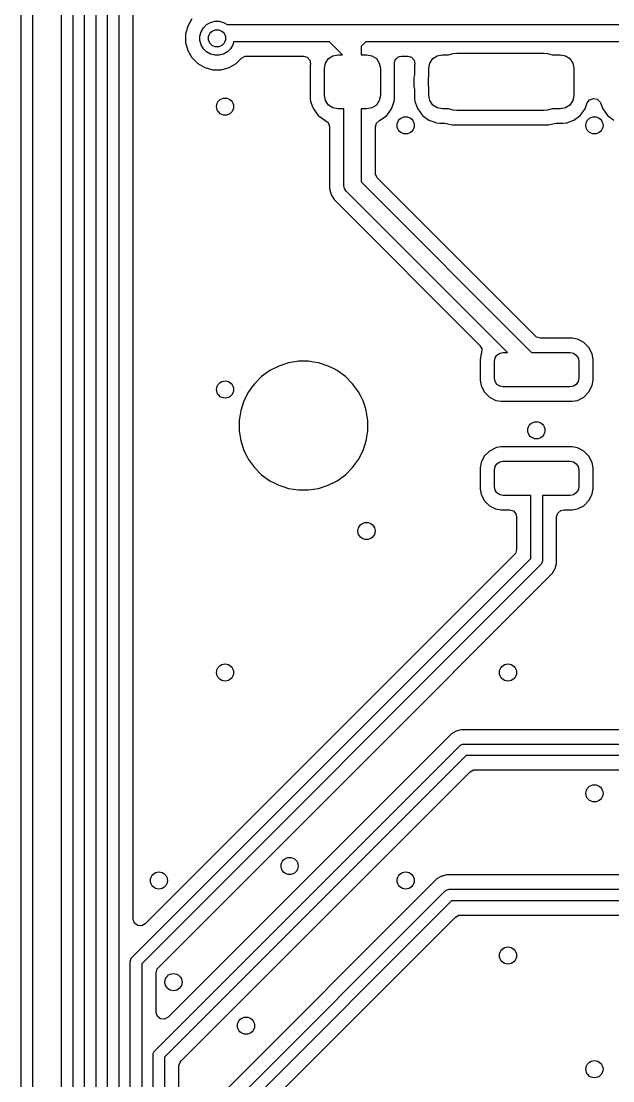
# Model space of a CAD drawing. Extents: x 117 to 217, y -143 to -43.
# Drawn here: x 133.73 to 144.09, y -85.29 to -66.76 of the extents above; entities that cross this region are included whole.
import ezdxf

# ---------------------------------------------------------------- set-up
doc = ezdxf.new("R2010")
doc.units = 0
doc.layers.add('BLACK', color=7, linetype='CONTINUOUS')

msp = doc.modelspace()

# ---------------------------------------------------------------- linework, layer by layer
at = {"layer": 'BLACK', "linetype": 'CONTINUOUS'}
for p, q in [((133.734, -101.836578), (133.734, -64.286)), ((133.934, -64.327422), (133.934, -101.878)), ((134.44, -101.892578), (134.44, -65.7478)), ((134.64, -65.789222), (134.64, -101.934)), ((134.841, -102.253578), (134.841, -65.9139)), ((135.041, -65.955322), (135.041, -102.295)), ((135.242, -102.614578), (135.242, -66.08)), ((135.442, -66.121422), (135.442, -102.656)), ((135.6925, -66.983525), (135.6925, -66.276544)), ((136.719488, -66.717988), (136.647017, -66.843511)), ((136.647016, -66.843515), (136.6095, -66.983525)), ((136.647017, -66.843511), (136.647016, -66.843515)), ((136.882836, -66.941195), (136.921994, -66.873372)), ((136.921994, -66.873372), (136.977372, -66.817994)), ((136.977372, -66.817994), (137.045195, -66.778836)), ((137.045195, -66.778836), (137.120842, -66.758567)), ((137.120842, -66.758567), (137.199158, -66.758567)), ((137.199158, -66.758567), (137.274805, -66.778836)), ((137.274805, -66.778836), (137.340906, -66.817)), ((137.340906, -66.817), (139.192, -66.817)), ((139.192, -66.817), (139.7, -66.817)), ((139.7, -66.817), (158.242, -66.817)), ((135.6925, -73.743421), (135.6925, -66.983525)), ((136.6095, -66.983525), (136.6095, -67.128475)), ((136.862567, -67.016842), (136.882836, -66.941195)), ((136.862567, -67.095158), (136.862567, -67.016842)), ((136.882836, -67.170805), (136.862567, -67.095158)), ((136.6095, -67.128475), (136.637209, -67.231884)), ((136.637209, -67.231884), (136.647017, -67.268488)), ((136.647017, -67.268488), (136.719488, -67.394011)), ((136.921994, -67.238628), (136.882836, -67.170805)), ((136.977372, -67.294006), (136.921994, -67.238628)), ((137.398006, -67.238628), (137.342628, -67.294006)), ((137.437164, -67.170805), (137.398006, -67.238628)), ((137.451581, -67.117), (137.437164, -67.170805)), ((139.129868, -67.117), (137.451581, -67.117)), ((139.355868, -67.343), (139.129868, -67.117)), ((139.762132, -67.117), (139.68055, -67.198582)), ((139.68055, -67.198582), (139.68055, -67.30555)), ((158.179868, -67.117), (139.762132, -67.117)), ((136.719488, -67.394011), (136.71949, -67.394013)), ((136.71949, -67.394013), (136.719491, -67.394015)), ((136.719491, -67.394015), (136.821985, -67.496509)), ((137.045195, -67.333164), (136.977372, -67.294006)), ((137.120842, -67.353433), (137.045195, -67.333164)), ((137.199158, -67.353433), (137.120842, -67.353433)), ((137.274805, -67.333164), (137.199158, -67.353433)), ((137.342628, -67.294006), (137.274805, -67.333164)), ((137.498015, -67.496509), (137.590705, -67.403819)), ((137.590705, -67.403819), (137.652028, -67.370334)), ((137.652028, -67.370334), (137.678386, -67.3675)), ((137.678386, -67.3675), (138.672386, -67.3675)), ((138.672386, -67.3675), (138.739425, -67.387185)), ((138.739425, -67.387185), (138.78518, -67.439989)), ((138.78518, -67.439989), (138.795675, -67.504757)), ((139.061129, -67.489613), (139.112612, -67.412562)), ((139.112612, -67.412562), (139.189663, -67.361079)), ((139.189663, -67.361079), (139.28055, -67.343)), ((139.28055, -67.343), (139.355868, -67.343)), ((139.68055, -67.30555), (139.68055, -67.343)), ((139.68055, -67.343), (139.78055, -67.343)), ((139.78055, -67.343), (139.871437, -67.361079)), ((139.871437, -67.361079), (139.948488, -67.412562)), ((139.948488, -67.412562), (139.999971, -67.489613)), ((140.265976, -67.473853), (140.27428, -67.455669)), ((140.27428, -67.455669), (140.277829, -67.435997)), ((140.277829, -67.435997), (140.288497, -67.424538)), ((140.288497, -67.424538), (140.295001, -67.410297)), ((140.295001, -67.410297), (140.311817, -67.399489)), ((140.311817, -67.399489), (140.325439, -67.384859)), ((140.325439, -67.384859), (140.341395, -67.380481)), ((140.341395, -67.380481), (140.353779, -67.372523)), ((140.353779, -67.372523), (140.388714, -67.3675)), ((140.388714, -67.3675), (140.497386, -67.3675)), ((140.497386, -67.3675), (140.564425, -67.387185)), ((140.564425, -67.387185), (140.61018, -67.439989)), ((140.61018, -67.439989), (140.620675, -67.504757)), ((140.886129, -67.489613), (140.937612, -67.412562)), ((140.937612, -67.412562), (141.014663, -67.361079)), ((141.014663, -67.361079), (141.10555, -67.343)), ((141.10555, -67.343), (141.21295, -67.343)), ((141.21295, -67.343), (141.290287, -67.322278)), ((141.290287, -67.322278), (141.35555, -67.318)), ((141.35555, -67.318), (142.87955, -67.318)), ((142.87955, -67.318), (142.944813, -67.322278)), ((142.944813, -67.322278), (143.02215, -67.343)), ((143.02215, -67.343), (143.16705, -67.343)), ((143.16705, -67.343), (143.257937, -67.361079)), ((143.257937, -67.361079), (143.334988, -67.412562)), ((143.334988, -67.412562), (143.386471, -67.489613)), ((136.821985, -67.496509), (136.821986, -67.49651)), ((136.821986, -67.49651), (136.821988, -67.496511)), ((136.821988, -67.496511), (136.947511, -67.568982)), ((136.947511, -67.568982), (136.947512, -67.568982)), ((136.947512, -67.568982), (136.947515, -67.568984)), ((136.947515, -67.568984), (137.087525, -67.6065)), ((137.087525, -67.6065), (137.087528, -67.6065)), ((137.087528, -67.6065), (137.232472, -67.6065)), ((137.232472, -67.6065), (137.232475, -67.6065)), ((137.232475, -67.6065), (137.372485, -67.568984)), ((137.372485, -67.568984), (137.498015, -67.496509)), ((138.795675, -67.504757), (138.79255, -67.533812)), ((138.79255, -67.533812), (138.79255, -68.10219)), ((139.04305, -67.5805), (139.061129, -67.489613)), ((139.04305, -68.0555), (139.04305, -67.5805)), ((139.999971, -67.489613), (140.01805, -67.5805)), ((140.01805, -67.5805), (140.01805, -68.0555)), ((140.265425, -67.504757), (140.268204, -67.48935)), ((140.268549, -67.533812), (140.265425, -67.504757)), ((140.268204, -67.48935), (140.265976, -67.473853)), ((140.26855, -67.533826), (140.268549, -67.533812)), ((140.26855, -68.102173), (140.26855, -67.533826)), ((140.620675, -67.504757), (140.61755, -67.533812)), ((140.61755, -67.533812), (140.61755, -67.669029)), ((140.86805, -67.5805), (140.886129, -67.489613)), ((140.86805, -67.722051), (140.86805, -67.5805)), ((143.386471, -67.489613), (143.40455, -67.5805)), ((143.40455, -67.5805), (143.40455, -68.0555)), ((140.615167, -67.693221), (140.60505, -67.744079)), ((140.60505, -67.744079), (140.60505, -67.744082)), ((140.60505, -67.744082), (140.60505, -67.891918)), ((140.61755, -67.669029), (140.615167, -67.693221)), ((140.859828, -67.752737), (140.86805, -67.722051)), ((140.859828, -67.883263), (140.859828, -67.752737)), ((140.60505, -67.891918), (140.612435, -67.929046)), ((140.612435, -67.929046), (140.615167, -67.942777)), ((140.615167, -67.942777), (140.61755, -67.96697)), ((140.61755, -67.96697), (140.61755, -68.10219)), ((140.86805, -67.913948), (140.859828, -67.883263)), ((140.86805, -68.0555), (140.86805, -67.913948)), ((138.79255, -68.10219), (138.798798, -68.160299)), ((138.798798, -68.160299), (138.837904, -68.265144)), ((139.061129, -68.146387), (139.04305, -68.0555)), ((139.112612, -68.223438), (139.061129, -68.146387)), ((139.999971, -68.146387), (139.948488, -68.223438)), ((140.01805, -68.0555), (139.999971, -68.146387)), ((140.213262, -68.291778), (140.262301, -68.160299)), ((140.262301, -68.160299), (140.268549, -68.10219)), ((140.268549, -68.10219), (140.26855, -68.102173)), ((140.61755, -68.10219), (140.623798, -68.160299)), ((140.623798, -68.160299), (140.662904, -68.265144)), ((140.886129, -68.146387), (140.86805, -68.0555)), ((140.937612, -68.223438), (140.886129, -68.146387)), ((143.386471, -68.146387), (143.334988, -68.223438)), ((143.40455, -68.0555), (143.386471, -68.146387)), ((143.599762, -68.291778), (143.638368, -68.188268)), ((143.638368, -68.188268), (143.68024, -68.132337)), ((143.68024, -68.132337), (143.745704, -68.10792)), ((143.745704, -68.10792), (143.813977, -68.122772)), ((143.813977, -68.122772), (143.863382, -68.172177)), ((143.863382, -68.172177), (143.870729, -68.188265)), ((143.870729, -68.188265), (143.909338, -68.291778)), ((138.837904, -68.265144), (138.847838, -68.291778)), ((138.847838, -68.291778), (138.931934, -68.404116)), ((139.189663, -68.274921), (139.112612, -68.223438)), ((139.28055, -68.293), (139.189663, -68.274921)), ((139.38055, -68.293), (139.28055, -68.293)), ((139.38055, -69.63205), (139.38055, -68.293)), ((139.78055, -68.293), (139.68055, -68.293)), ((139.68055, -68.293), (139.68055, -69.569918)), ((139.871437, -68.274921), (139.78055, -68.293)), ((139.948488, -68.223438), (139.871437, -68.274921)), ((140.129166, -68.404116), (140.213262, -68.291778)), ((140.662904, -68.265144), (140.672838, -68.291778)), ((140.672838, -68.291778), (140.756934, -68.404116)), ((141.014663, -68.274921), (140.937612, -68.223438)), ((141.10555, -68.293), (141.014663, -68.274921)), ((141.21295, -68.293), (141.10555, -68.293)), ((141.290287, -68.313722), (141.21295, -68.293)), ((141.35555, -68.318), (141.290287, -68.313722)), ((142.87955, -68.318), (141.35555, -68.318)), ((142.944813, -68.313722), (142.87955, -68.318)), ((143.02215, -68.293), (142.944813, -68.313722)), ((143.16705, -68.293), (143.02215, -68.293)), ((143.257937, -68.274921), (143.16705, -68.293)), ((143.334988, -68.223438), (143.257937, -68.274921)), ((143.515666, -68.404116), (143.599762, -68.291778)), ((143.909338, -68.291778), (143.993434, -68.404116)), ((138.931934, -68.404116), (139.044272, -68.488212)), ((139.044272, -68.488212), (139.049379, -68.490116)), ((139.049379, -68.490116), (139.105313, -68.531985)), ((139.105313, -68.531985), (139.129734, -68.597448)), ((139.93105, -68.6063), (139.950735, -68.539261)), ((139.950735, -68.539261), (140.003539, -68.493506)), ((140.003539, -68.493506), (140.011712, -68.49012)), ((140.011712, -68.49012), (140.016828, -68.488212)), ((140.016828, -68.488212), (140.129166, -68.404116)), ((140.756934, -68.404116), (140.869272, -68.488212)), ((140.869272, -68.488212), (140.955049, -68.520205)), ((140.955049, -68.520205), (141.00075, -68.537251)), ((141.00075, -68.537251), (141.058859, -68.543499)), ((141.058859, -68.543499), (141.058876, -68.5435)), ((141.058876, -68.5435), (141.14374, -68.5435)), ((141.14374, -68.5435), (141.167932, -68.545883)), ((141.167932, -68.545883), (141.28163, -68.5685)), ((141.28163, -68.5685), (141.281632, -68.5685)), ((141.281632, -68.5685), (142.953469, -68.5685)), ((142.953469, -68.5685), (143.067168, -68.545883)), ((143.067168, -68.545883), (143.09136, -68.5435)), ((143.09136, -68.5435), (143.213724, -68.5435)), ((143.213724, -68.5435), (143.21374, -68.543499)), ((143.21374, -68.543499), (143.271849, -68.537251)), ((143.271849, -68.537251), (143.279943, -68.534232)), ((143.279943, -68.534232), (143.403328, -68.488212)), ((143.403328, -68.488212), (143.515666, -68.404116)), ((143.993434, -68.404116), (144.105772, -68.488212)), ((139.129734, -68.597448), (139.13005, -68.6063)), ((139.13005, -68.6063), (139.13005, -69.684776)), ((139.93105, -69.414795), (139.93105, -68.6063)), ((139.933884, -69.441153), (139.93105, -69.414795)), ((139.967369, -69.502476), (139.933884, -69.441153)), ((142.732074, -72.267181), (139.967369, -69.502476)), ((139.13005, -69.684776), (139.157343, -69.786639)), ((139.383432, -69.661314), (139.38055, -69.63205)), ((139.392463, -69.683115), (139.383432, -69.661314)), ((139.405829, -69.715385), (139.392463, -69.683115)), ((139.68055, -69.569918), (142.664632, -72.554)), ((139.157343, -69.786639), (139.183706, -69.8323)), ((139.183706, -69.8323), (139.21007, -69.877963)), ((139.424484, -69.738116), (139.405829, -69.715385)), ((142.240368, -72.554), (139.424484, -69.738116)), ((139.21007, -69.877963), (139.210072, -69.877965)), ((139.210072, -69.877965), (141.760019, -72.427912)), ((142.752716, -72.283815), (142.732074, -72.267181)), ((142.819755, -72.3035), (142.752716, -72.283815)), ((141.760019, -72.427912), (141.793504, -72.489235)), ((143.371519, -72.3035), (142.819755, -72.3035)), ((143.371524, -72.3035), (143.371519, -72.3035)), ((143.465301, -72.318352), (143.371524, -72.3035)), ((143.501517, -72.336805), (143.465301, -72.318352)), ((143.578342, -72.37595), (143.501517, -72.336805)), ((143.578344, -72.375952), (143.578342, -72.37595)), ((143.578347, -72.375954), (143.578344, -72.375952)), ((143.668045, -72.465652), (143.578347, -72.375954)), ((143.668046, -72.465654), (143.668045, -72.465652)), ((143.66805, -72.465658), (143.668046, -72.465654)), ((143.725646, -72.578696), (143.66805, -72.465658)), ((141.779352, -72.578699), (141.7645, -72.672475)), ((141.782825, -72.571884), (141.779352, -72.578699)), ((141.78852, -72.558927), (141.782825, -72.571884)), ((141.793504, -72.489235), (141.78852, -72.558927)), ((142.015, -72.704), (142.026418, -72.646597)), ((142.026418, -72.646597), (142.058934, -72.597934)), ((142.058934, -72.597934), (142.107597, -72.565418)), ((142.107597, -72.565418), (142.165, -72.554)), ((142.165, -72.554), (142.240368, -72.554)), ((142.664632, -72.554), (143.34, -72.554)), ((143.34, -72.554), (143.397403, -72.565418)), ((143.397403, -72.565418), (143.446066, -72.597934)), ((143.446066, -72.597934), (143.478582, -72.646597)), ((143.478582, -72.646597), (143.49, -72.704)), ((143.740499, -72.672482), (143.725646, -72.578696)), ((138.242507, -72.788957), (138.084659, -72.869386)), ((138.24251, -72.788956), (138.242507, -72.788957)), ((138.410993, -72.734214), (138.24251, -72.788956)), ((138.527645, -72.715738), (138.410993, -72.734214)), ((138.585971, -72.7065), (138.527645, -72.715738)), ((138.763129, -72.7065), (138.585971, -72.7065)), ((138.850617, -72.720357), (138.763129, -72.7065)), ((138.938106, -72.734214), (138.850617, -72.720357)), ((139.106589, -72.788956), (138.938106, -72.734214)), ((139.106592, -72.788957), (139.106589, -72.788956)), ((139.207939, -72.840597), (139.106592, -72.788957)), ((139.26444, -72.869386), (139.207939, -72.840597)), ((141.7645, -72.672475), (141.7645, -73.035517)), ((142.015, -73.004), (142.015, -72.704)), ((143.49, -72.704), (143.49, -73.004)), ((143.7405, -73.035519), (143.740499, -72.672482)), ((137.941333, -72.973519), (137.816069, -73.098783)), ((137.941334, -72.973519), (137.941333, -72.973519)), ((137.941336, -72.973517), (137.941334, -72.973519)), ((138.01911, -72.917011), (137.941336, -72.973517)), ((138.084659, -72.869386), (138.01911, -72.917011)), ((139.407764, -72.973517), (139.26444, -72.869386)), ((139.533033, -73.098786), (139.407764, -72.973517)), ((142.026418, -73.061403), (142.015, -73.004)), ((143.49, -73.004), (143.478582, -73.061403)), ((137.771346, -73.160338), (137.711936, -73.242109)), ((137.816067, -73.098786), (137.771346, -73.160338)), ((137.816069, -73.098784), (137.816067, -73.098786)), ((137.816069, -73.098783), (137.816069, -73.098784)), ((139.637164, -73.24211), (139.533033, -73.098786)), ((141.7645, -73.035517), (141.774521, -73.098786)), ((141.774521, -73.098786), (141.779354, -73.129304)), ((141.779354, -73.129304), (141.83695, -73.242342)), ((142.058934, -73.110066), (142.026418, -73.061403)), ((142.107597, -73.142582), (142.058934, -73.110066)), ((142.165, -73.154), (142.107597, -73.142582)), ((143.34, -73.154), (142.165, -73.154)), ((143.397403, -73.142582), (143.34, -73.154)), ((143.446066, -73.110066), (143.397403, -73.142582)), ((143.478582, -73.061403), (143.446066, -73.110066)), ((143.66805, -73.242342), (143.725646, -73.129304)), ((143.725646, -73.129302), (143.725647, -73.129301)), ((143.725646, -73.129304), (143.725646, -73.129302)), ((143.725647, -73.129301), (143.739897, -73.039326)), ((143.739897, -73.039326), (143.7405, -73.035519)), ((137.711936, -73.242109), (137.631507, -73.399957)), ((139.668774, -73.304148), (139.637164, -73.24211)), ((139.717592, -73.399957), (139.668774, -73.304148)), ((141.83695, -73.242342), (141.836952, -73.242344)), ((141.836952, -73.242344), (141.836954, -73.242347)), ((141.836954, -73.242347), (141.926652, -73.332045)), ((141.926652, -73.332045), (141.926654, -73.332046)), ((141.926654, -73.332046), (141.926658, -73.33205)), ((141.926658, -73.33205), (142.039694, -73.389645)), ((142.039694, -73.389645), (142.039698, -73.389647)), ((142.039698, -73.389647), (142.133475, -73.404499)), ((143.371518, -73.404499), (143.465304, -73.389646)), ((143.465304, -73.389646), (143.578342, -73.33205)), ((143.578342, -73.33205), (143.66805, -73.242342)), ((137.576764, -73.568443), (137.54905, -73.743421)), ((137.631506, -73.39996), (137.576764, -73.568443)), ((137.631507, -73.399957), (137.631506, -73.39996)), ((139.717593, -73.39996), (139.717592, -73.399957)), ((139.744964, -73.484201), (139.717593, -73.39996)), ((139.772336, -73.568445), (139.744964, -73.484201)), ((139.80005, -73.743421), (139.772336, -73.568445)), ((142.133475, -73.404499), (142.133481, -73.4045)), ((142.133481, -73.4045), (143.371518, -73.404499)), ((135.6925, -82.460456), (135.6925, -73.743421)), ((137.54905, -73.743421), (137.54905, -73.920578)), ((139.80005, -73.920579), (139.80005, -73.743421)), ((137.54905, -73.920578), (137.576764, -74.095556)), ((139.772336, -74.095555), (139.80005, -73.920579)), ((137.576764, -74.095556), (137.631506, -74.264039)), ((139.717592, -74.264042), (139.772336, -74.095555)), ((137.631506, -74.264039), (137.631507, -74.264042)), ((137.631507, -74.264042), (137.683284, -74.365658)), ((139.637164, -74.42189), (139.717592, -74.264042)), ((141.926652, -74.275954), (141.836954, -74.365652)), ((141.926657, -74.275951), (141.926652, -74.275954)), ((141.926658, -74.27595), (141.926657, -74.275951)), ((142.039696, -74.218354), (141.926658, -74.27595)), ((142.052519, -74.216323), (142.039696, -74.218354)), ((142.133482, -74.2035), (142.052519, -74.216323)), ((143.371524, -74.2035), (142.133482, -74.2035)), ((143.465301, -74.218352), (143.371524, -74.2035)), ((143.501517, -74.236805), (143.465301, -74.218352)), ((143.578342, -74.27595), (143.501517, -74.236805)), ((143.578344, -74.275952), (143.578342, -74.27595)), ((143.578347, -74.275954), (143.578344, -74.275952)), ((143.668045, -74.365652), (143.578347, -74.275954)), ((137.683284, -74.365658), (137.711936, -74.42189)), ((137.711936, -74.42189), (137.816067, -74.565214)), ((139.533033, -74.565214), (139.637164, -74.42189)), ((141.779352, -74.478698), (141.7645, -74.572475)), ((141.836951, -74.365657), (141.779352, -74.478698)), ((141.836954, -74.365652), (141.836951, -74.365657)), ((142.026418, -74.546597), (142.058934, -74.497934)), ((142.058934, -74.497934), (142.107597, -74.465418)), ((142.107597, -74.465418), (142.165, -74.454)), ((142.165, -74.454), (143.34, -74.454)), ((143.34, -74.454), (143.397403, -74.465418)), ((143.397403, -74.465418), (143.446066, -74.497934)), ((143.446066, -74.497934), (143.478582, -74.546597)), ((143.668046, -74.365654), (143.668045, -74.365652)), ((143.66805, -74.365658), (143.668046, -74.365654)), ((143.725646, -74.478696), (143.66805, -74.365658)), ((143.740499, -74.572482), (143.725646, -74.478696)), ((137.816067, -74.565214), (137.941336, -74.690483)), ((137.941336, -74.690483), (138.08466, -74.794614)), ((139.26444, -74.794614), (139.407764, -74.690483)), ((139.407764, -74.690483), (139.533033, -74.565214)), ((141.7645, -74.572475), (141.7645, -74.935517)), ((142.015, -74.604), (142.026418, -74.546597)), ((142.015, -74.904), (142.015, -74.604)), ((143.478582, -74.546597), (143.49, -74.604)), ((143.49, -74.604), (143.49, -74.904)), ((143.7405, -74.935519), (143.740499, -74.572482)), ((138.08466, -74.794614), (138.162079, -74.834061)), ((138.162079, -74.834061), (138.242507, -74.875042)), ((138.242507, -74.875042), (138.24251, -74.875043)), ((138.24251, -74.875043), (138.326751, -74.902414)), ((138.938105, -74.929786), (139.106592, -74.875042)), ((139.106592, -74.875042), (139.26444, -74.794614)), ((138.326751, -74.902414), (138.410995, -74.929786)), ((138.410995, -74.929786), (138.585971, -74.9575)), ((138.585971, -74.9575), (138.585972, -74.9575)), ((138.585972, -74.9575), (138.763128, -74.9575)), ((138.763128, -74.9575), (138.763129, -74.9575)), ((138.763129, -74.9575), (138.938105, -74.929786)), ((141.7645, -74.935517), (141.765939, -74.9446)), ((141.765939, -74.9446), (141.779354, -75.029304)), ((141.779354, -75.029304), (141.83695, -75.142342)), ((142.026418, -74.961403), (142.015, -74.904)), ((142.058934, -75.010066), (142.026418, -74.961403)), ((142.107597, -75.042582), (142.058934, -75.010066)), ((142.165, -75.054), (142.107597, -75.042582)), ((142.6525, -75.054), (142.165, -75.054)), ((142.6525, -76.154078), (142.6525, -75.054)), ((143.34, -75.054), (142.8525, -75.054)), ((142.8525, -75.054), (142.8525, -76.1955)), ((143.397403, -75.042582), (143.34, -75.054)), ((143.446066, -75.010066), (143.397403, -75.042582)), ((143.478582, -74.961403), (143.446066, -75.010066)), ((143.49, -74.904), (143.478582, -74.961403)), ((143.66805, -75.142342), (143.725646, -75.029304)), ((143.725646, -75.029302), (143.725647, -75.029301)), ((143.725646, -75.029304), (143.725646, -75.029302)), ((143.725647, -75.029301), (143.737019, -74.9575)), ((143.737019, -74.9575), (143.7405, -74.935519)), ((141.83695, -75.142342), (141.836952, -75.142344)), ((141.836952, -75.142344), (141.836954, -75.142347)), ((141.836954, -75.142347), (141.926652, -75.232045)), ((141.926652, -75.232045), (141.926654, -75.232046)), ((141.926654, -75.232046), (141.926658, -75.23205)), ((141.926658, -75.23205), (142.031636, -75.285539)), ((143.465304, -75.289646), (143.578342, -75.23205)), ((143.578342, -75.23205), (143.66805, -75.142342)), ((142.031636, -75.285539), (142.039698, -75.289647)), ((142.039698, -75.289647), (142.133475, -75.304499)), ((142.133475, -75.304499), (142.133481, -75.3045)), ((142.133481, -75.3045), (142.278, -75.304499)), ((142.278, -75.304499), (142.345039, -75.324183)), ((142.345039, -75.324183), (142.390794, -75.376987)), ((142.390794, -75.376987), (142.402, -75.428499)), ((142.402, -75.428499), (142.402, -75.998956)), ((143.103, -75.428499), (143.122685, -75.36146)), ((143.103, -76.241644), (143.103, -75.428499)), ((143.122685, -75.36146), (143.175489, -75.315705)), ((143.175489, -75.315705), (143.227, -75.304499)), ((143.227, -75.304499), (143.371517, -75.304499)), ((143.371517, -75.304499), (143.371518, -75.304499)), ((143.371518, -75.304499), (143.465304, -75.289646)), ((135.672289, -83.134289), (142.6525, -76.154078)), ((142.365681, -76.086637), (135.904181, -82.548137)), ((142.382315, -76.065995), (142.365681, -76.086637)), ((142.402, -75.998956), (142.382315, -76.065995)), ((142.823211, -76.266211), (135.843, -83.246422)), ((142.835647, -76.251057), (142.823211, -76.266211)), ((142.850579, -76.215009), (142.835647, -76.251057)), ((142.8525, -76.1955), (142.850579, -76.215009)), ((143.03297, -76.410712), (143.079114, -76.330788)), ((143.079114, -76.330788), (143.103, -76.241644)), ((139.563931, -79.879751), (143.03297, -76.410712)), ((141.262786, -79.221531), (136.305181, -84.179137)), ((141.262791, -79.221527), (141.262786, -79.221531)), ((141.342709, -79.175387), (141.262791, -79.221527)), ((141.342712, -79.175386), (141.342709, -79.175387)), ((141.431856, -79.1515), (141.342712, -79.175386)), ((156.857956, -79.1515), (141.431856, -79.1515)), ((136.073289, -84.765289), (141.407289, -79.431289)), ((141.407289, -79.431289), (141.422443, -79.418853)), ((141.422443, -79.418853), (141.422899, -79.418664)), ((141.422899, -79.418664), (141.458491, -79.403921)), ((141.458491, -79.403921), (141.478, -79.402)), ((141.478, -79.402), (157.013078, -79.402)), ((141.519422, -79.602), (136.244, -84.877422)), ((157.0545, -79.602), (141.519422, -79.602)), ((136.129819, -83.313863), (139.563931, -79.879751)), ((141.586863, -79.888819), (141.648186, -79.855334)), ((141.648186, -79.855334), (141.674544, -79.8525)), ((141.674544, -79.8525), (157.100642, -79.8525)), ((136.530819, -84.944863), (141.586863, -79.888819)), ((141.088709, -81.715387), (141.008791, -81.761527)), ((141.088714, -81.715385), (141.088709, -81.715387)), ((141.105079, -81.710999), (141.088714, -81.715385)), ((141.10508, -81.711), (141.105079, -81.710999)), ((141.177856, -81.6915), (141.10508, -81.711)), ((173.367956, -81.6915), (141.177856, -81.6915)), ((141.008786, -81.761531), (137.168079, -85.602238)), ((141.008791, -81.761527), (141.008786, -81.761531)), ((137.377839, -85.746739), (141.15329, -81.971289)), ((141.15329, -81.971289), (141.168443, -81.958852)), ((141.168443, -81.958852), (141.204491, -81.943921)), ((141.204491, -81.943921), (141.224, -81.942)), ((141.224, -81.942), (173.523078, -81.942)), ((141.265421, -82.142), (137.54855, -85.858871)), ((173.5645, -82.142), (141.265421, -82.142)), ((135.692816, -82.469302), (135.6925, -82.460456)), ((135.717233, -82.534766), (135.692816, -82.469302)), ((137.835369, -85.926313), (141.332863, -82.428819)), ((141.332863, -82.428819), (141.394186, -82.395334)), ((141.394186, -82.395334), (141.420544, -82.3925)), ((141.420544, -82.3925), (173.610642, -82.3925)), ((135.773166, -82.576638), (135.717233, -82.534766)), ((135.842858, -82.581622), (135.773166, -82.576638)), ((135.904181, -82.548137), (135.842858, -82.581622)), ((135.643, -83.205), (135.644921, -83.185491)), ((135.643, -103.229578), (135.643, -83.205)), ((135.644921, -83.185491), (135.659853, -83.149443)), ((135.659853, -83.149443), (135.672289, -83.134289)), ((135.843, -83.246422), (135.843, -103.271)), ((136.0935, -83.401544), (136.113185, -83.334505)), ((136.0935, -84.091456), (136.0935, -83.401544)), ((136.113185, -83.334505), (136.129819, -83.313863)), ((136.093816, -84.100302), (136.0935, -84.091456)), ((136.118233, -84.165766), (136.093816, -84.100302)), ((136.174166, -84.207638), (136.118233, -84.165766)), ((136.243858, -84.212622), (136.174166, -84.207638)), ((136.305181, -84.179137), (136.243858, -84.212622)), ((136.044, -84.836), (136.045921, -84.816491)), ((136.044, -103.531478), (136.044, -84.836)), ((136.045921, -84.816491), (136.060853, -84.780443)), ((136.060853, -84.780443), (136.073289, -84.765289)), ((136.244, -84.877422), (136.244, -103.5729)), ((136.4945, -85.032544), (136.514185, -84.965505)), ((136.4945, -103.248456), (136.4945, -85.032544)), ((136.514185, -84.965505), (136.530819, -84.944863))]:
    msp.add_line(p, q, dxfattribs=at)
at = {"layer": 'BLACK'}
for centre in [(137.16, -67.056), (137.301524, -68.25127), (140.462, -68.58), (143.764, -68.58), (137.301524, -73.201016), (142.748, -73.914), (139.776397, -75.675889), (137.301524, -78.150762), (142.25127, -78.150762), (143.764, -80.264), (138.43, -81.534), (136.144, -81.788), (140.462, -81.788), (142.25127, -83.100508), (136.398, -83.566), (137.668, -84.328), (143.764, -85.09)]:
    msp.add_circle(centre, 0.15, dxfattribs=at)

doc.saveas('drawing.dxf')
